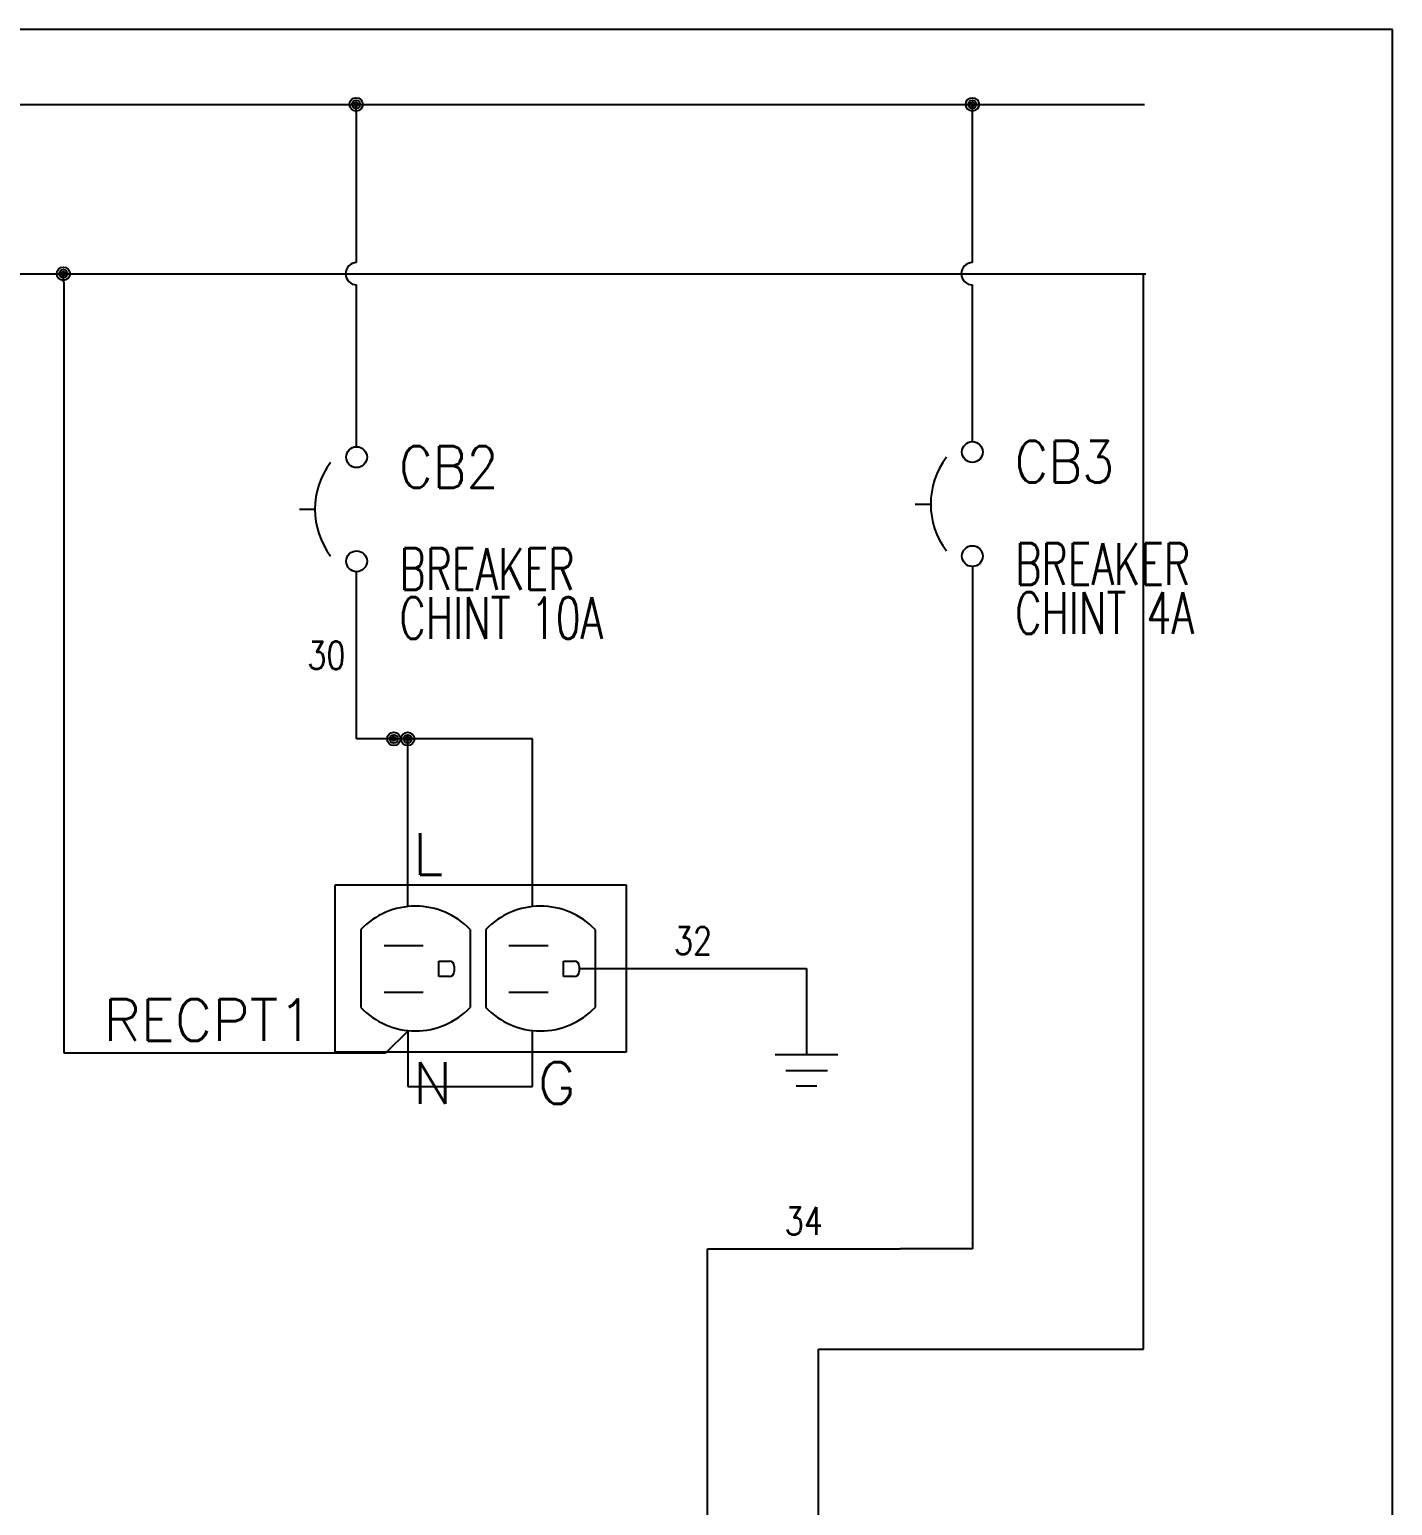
# Model space of a CAD drawing. Header units: inches. Extents: x 15 to 148, y 10 to 111.
# Drawn here: x 141.53 to 147.66, y 104.12 to 110.76 of the extents above; entities that cross this region are included whole.
import ezdxf
from ezdxf.enums import TextEntityAlignment as Align

# ---------------------------------------------------------------- set-up
doc = ezdxf.new("R2010")
doc.units = ezdxf.units.IN
doc.header["$MEASUREMENT"] = 0
doc.linetypes.add('HIDDEN2', pattern=[0.1875, 0.125, -0.0625])
for name, color, linetype in [('BLK_12AWG', 7, 'Continuous'), ('DESC', 1, 'Continuous'), ('SYMS', 7, 'Continuous'), ('TAGFIXED', 7, 'Continuous'), ('TAGS', 250, 'Continuous'), ('TERMS', 250, 'Continuous')]:
    doc.layers.add(name, color=color, linetype=linetype)
doc.layers.add('WIRENO', color=5, linetype='Continuous', true_color=0x0000ff)
doc.styles.add('WD', font='romans.shx')

# ---------------------------------------------------------------- blocks, each defined once
blk = doc.blocks.new('VCB1')
at = {"linetype": 'HIDDEN2'}
blk.add_line((-0.1712, 0), (-0.125, 0), dxfattribs=at)
for centre in [(0, 0.1562), (0, -0.1562)]:
    blk.add_circle(centre, 0.0312)
blk.add_arc((0.1094, 0), 0.2344, 143.1301, 216.8699)
at = {"style": 'WD'}
for tag, p, width in [('INST', (0.2188, 0.3883), 0.7), ('LOC', (0.2188, 0.2188), 0.7), ('TAG1', (0.1269, 0.0644), 0.9), ('XREF', (0.1287, -0.09), 0.7), ('DESC1', (0.1287, -0.242), 0.7), ('DESC2', (0.1287, -0.3893), 0.7)]:
    blk.add_attdef(tag, p, '', height=0.125, dxfattribs=dict(at, width=width))
at = {"linetype": 'Continuous', "style": 'WD'}
for tag, height, flags, p in [('TERM01', 0.125, 8, (-0.055, 0.2066)), ('MFG', 0.01, 9, (-0.1421, -0.0881)), ('CAT', 0.01, 9, (-0.1421, -0.0731))]:
    blk.add_attdef(tag, text='', height=height, dxfattribs=dict(at, flags=flags)).set_placement(p, align=Align.RIGHT)
at = {"style": 'WD', "width": 0.7}
blk.add_attdef('RATING1', text='', height=0.125, dxfattribs=at).set_placement((-0.1875, 0.0625), align=Align.RIGHT)
at = {"color": 7, "style": 'WD', "flags": 1}
for tag, p in [('X2TERM01', (0, 0.1875)), ('X8TERM02', (0, -0.1875))]:
    blk.add_attdef(tag, p, '', height=0.0125, dxfattribs=at)
at = {"color": 7, "style": 'WD'}
for tag, p in [('X4LINK', (-0.25, 0)), ('X1LINK', (0, 0))]:
    blk.add_attdef(tag, p, '', height=0.01, dxfattribs=at)
at = {"style": 'WD', "flags": 9}
for tag, p in [('FAMILY', (-0.1421, -0.0365)), ('CONTACT', (-0.1288, -0.1291))]:
    blk.add_attdef(tag, text='', height=0.01, dxfattribs=at).set_placement(p, align=Align.RIGHT)
at = {"linetype": 'Continuous', "style": 'WD', "flags": 9}
blk.add_attdef('ASSYCODE', text='', height=0.01, dxfattribs=at).set_placement((-0.1533, -0.1061), align=Align.CENTER)
at = {"linetype": 'Continuous', "style": 'WD', "flags": 8}
blk.add_attdef('TERM02', text='', height=0.125, dxfattribs=at).set_placement((-0.0407, -0.2134), align=Align.TOP_RIGHT)
blk = doc.blocks.new('VCN1RDUP')
for p, q in [((-0.2188, 0.25), (-0.2188, -0.25)), ((0.6562, 0.25), (-0.2188, 0.25)), ((0.6562, -0.25), (0.6562, 0.25)), ((-0.1404, 0.117), (-0.1404, -0.117)), ((0.1872, 0.117), (0.1872, -0.117)), ((0.2346, 0.117), (0.2346, -0.117)), ((0.5622, 0.117), (0.5622, -0.117)), ((-0.071, 0.0695), (0.0461, 0.0695)), ((0.304, 0.0695), (0.4211, 0.0695)), ((0.093, -0.0242), (0.093, 0.0226)), ((0.093, 0.0226), (0.1249, 0.0226)), ((0.1399, 0.0076), (0.1399, -0.0092)), ((0.468, -0.0242), (0.468, 0.0226)), ((0.468, 0.0226), (0.4999, 0.0226)), ((0.5149, 0.0076), (0.5149, -0.0092)), ((0.1249, -0.0242), (0.093, -0.0242)), ((0.4999, -0.0242), (0.468, -0.0242)), ((-0.071, -0.0711), (0.0461, -0.0711)), ((0.304, -0.0711), (0.4211, -0.0711)), ((-0.2188, -0.25), (0.6562, -0.25))]:
    blk.add_line(p, q)
for centre, radius, start, end in [((0.0234, -0.039), 0.2262, 43.6028, 136.3972), ((0.3984, -0.039), 0.2262, 43.6028, 136.3972), ((0.1249, 0.0076), 0.015, 0, 90), ((0.4999, 0.0076), 0.015, 0, 90), ((0.1249, -0.0092), 0.015, 270, 0), ((0.4999, -0.0092), 0.015, 270, 0), ((0.0234, 0.039), 0.2262, 223.6028, 316.3972), ((0.3984, 0.039), 0.2262, 223.6028, 316.3972)]:
    blk.add_arc(centre, radius, start, end)
at = {"style": 'WD'}
for tag, width, p in [('INST', 0.7, (-0.2812, 0.5775)), ('LOC', 0.7, (-0.2812, 0.4079)), ('DESC1', 0.7, (-0.2812, 0.2516)), ('DESC2', 0.7, (-0.2812, 0.0954)), ('RATING1', 0.9, (-0.2812, -0.0609))]:
    blk.add_attdef(tag, text='', height=0.125, dxfattribs=dict(at, width=width)).set_placement(p, align=Align.RIGHT)
at = {"linetype": 'Continuous', "style": 'WD', "flags": 8}
for tag, p in [('TERM02', (0.0157, 0.2812)), ('TERM05', (0.3907, 0.2812)), ('TERM06', (0.5866, 0.0802))]:
    blk.add_attdef(tag, p, '', height=0.125, dxfattribs=at)
at = {"style": 'WD', "flags": 9}
blk.add_attdef('FAMILY', (-0.1523, 0.2047), '', height=0.01, rotation=90, dxfattribs=at)
at = {"linetype": 'Continuous', "style": 'WD', "flags": 9}
for tag, p in [('CAT', (-0.1082, 0.2297)), ('MFG', (-0.0887, 0.2278)), ('ASSYCODE', (-0.0714, 0.23))]:
    blk.add_attdef(tag, text='', height=0.01, rotation=90, dxfattribs=at).set_placement(p, align=Align.CENTER)
at = {"style": 'WD', "flags": 1}
for tag, p in [('X2TERM02', (0, 0.1875)), ('X2TERM05', (0.375, 0.1875)), ('X1TERM03', (0.1404, 0.0003)), ('X1TERM06', (0.5154, 0.0003)), ('X8TERM01', (0, -0.1875)), ('X8TERM04', (0.375, -0.1875))]:
    blk.add_attdef(tag, p, '', height=0.0125, dxfattribs=at)
at = {"style": 'WD'}
blk.add_attdef('TAG1', text='', height=0.125, dxfattribs=at).set_placement((-0.2812, -0.2171), align=Align.RIGHT)
at = {"linetype": 'Continuous', "style": 'WD', "flags": 8}
for tag, p in [('TERM01', (0.0157, -0.2812)), ('TERM04', (0.3907, -0.2812))]:
    blk.add_attdef(tag, text='', height=0.125, dxfattribs=at).set_placement(p, align=Align.TOP_LEFT)
blk = doc.blocks.new('WDDOT')
for radius in [0.03, 0.0187, 0.00929]:
    blk.add_circle((0, 0), radius)
blk = doc.blocks.new('VGND2')
for p, q in [((0.09375, 0), (-0.09375, 0)), ((-0.0625, -0.046875), (0.0625, -0.046875)), ((-0.03125, -0.09375), (0.03125, -0.09375))]:
    blk.add_line(p, q)
at = {"style": 'WD', "flags": 1}
blk.add_attdef('X2TERM01', (0, 0), '', height=0.01, dxfattribs=at)
blk = doc.blocks.new('WD_WNV')
at = {"style": 'WD', "flags": 1}
for tag, p in [('W01USER', (-0.0625, 0.0938)), ('W02USER', (-0.0625, 0.0859)), ('W03USER', (-0.0625, 0.0781)), ('W04USER', (-0.0625, 0.0703)), ('W05USER', (-0.0625, 0.0625)), ('W06USER', (-0.0625, 0.0547)), ('W07USER', (-0.0625, 0.0469)), ('W08USER', (-0.0625, 0.0391)), ('W09USER', (-0.0625, 0.0312)), ('W10USER', (-0.0625, 0.0234))]:
    blk.add_attdef(tag, text='', height=0.005, dxfattribs=at).set_placement(p, align=Align.CENTER)
at = {"linetype": 'Continuous', "style": 'WD', "width": 0.8}
blk.add_attdef('WIRENO', text='', height=0.125, dxfattribs=at).set_placement((-0.05, 0), align=Align.MIDDLE_RIGHT)
blk = doc.blocks.new('WD_WNH')
at = {"linetype": 'Continuous', "style": 'WD', "width": 0.8}
blk.add_attdef('WIRENO', text='', height=0.125, dxfattribs=at).set_placement((0, 0.0625), align=Align.CENTER)
at = {"style": 'WD', "flags": 1}
for tag, p in [('W01USER', (0, 0.0781)), ('W02USER', (0, 0.0703)), ('W03USER', (0, 0.0625)), ('W04USER', (0, 0.0547)), ('W05USER', (0, 0.0469)), ('W06USER', (0, 0.0391)), ('W07USER', (0, 0.0312)), ('W08USER', (0, 0.0234)), ('W09USER', (0, 0.0156)), ('W10USER', (0, 0.0078))]:
    blk.add_attdef(tag, text='', height=0.005, dxfattribs=at).set_placement(p, align=Align.CENTER)

msp = doc.modelspace()

# ---------------------------------------------------------------- linework, layer by layer
at = {"color": 7, "linetype": 'Continuous'}
for p, q in [((147.6602, 110.7588), (126.9102, 110.7588)), ((147.6602, 94.5738), (147.6602, 110.7588))]:
    msp.add_line(p, q, dxfattribs=at)
at = {"layer": 'BLK_12AWG'}
for p, q in [((132.5131, 110.4219), (146.5435, 110.4219)), ((142.9952, 110.3857), (142.9952, 110.4219)), ((145.7692, 109.7095), (145.7692, 110.4219)), ((142.9976, 109.7095), (142.9976, 110.3857)), ((132.5465, 109.6595), (146.5506, 109.6595)), ((141.6777, 109.623), (141.6777, 109.6595)), ((141.6808, 106.1513), (141.6808, 109.623)), ((142.9976, 108.8811), (142.9976, 109.6095)), ((145.7692, 108.9041), (145.7692, 109.6095)), ((146.5402, 104.8197), (146.5402, 109.6595)), ((142.9976, 107.5662), (142.9976, 108.3186)), ((145.7692, 108.3416), (145.7692, 105.2717)), ((143.2275, 107.5662), (142.9976, 107.5662)), ((143.79, 107.5662), (143.1648, 107.5662)), ((143.2275, 106.8138), (143.2275, 107.5662)), ((143.79, 106.8138), (143.79, 107.5662)), ((144.0006, 106.533), (145.0227, 106.533)), ((145.0227, 106.533), (145.0227, 106.1446)), ((143.2275, 106.2513), (143.1275, 106.1513)), ((143.2275, 106.2513), (143.2275, 106.0013)), ((143.79, 106.0013), (143.79, 106.2513)), ((143.1275, 106.1513), (141.6808, 106.1513)), ((143.2275, 106.0013), (143.79, 106.0013)), ((144.577, 103.7419), (144.577, 105.2717)), ((144.577, 105.2717), (145.444, 105.2717)), ((145.7692, 105.2717), (145.444, 105.2717)), ((145.077, 103.7419), (145.077, 104.8197)), ((145.077, 104.8197), (146.5402, 104.8197))]:
    msp.add_line(p, q, dxfattribs=at)
for centre in [(142.9976, 109.6595), (145.7692, 109.6595)]:
    msp.add_arc(centre, 0.05, 90, 270, dxfattribs=at)

# ---------------------------------------------------------------- block references
at = {"layer": 'SYMS'}
for p in [(142.9952, 110.4219), (145.7692, 110.4219), (141.6777, 109.6595), (143.1648, 107.5662), (143.2275, 107.5662)]:
    msp.add_blockref('WDDOT', p, dxfattribs=at)
ref = msp.add_blockref('VCB1', (142.9976, 108.5998), dxfattribs=dict(at, xscale=1.5, yscale=1.5, zscale=1.5))
ref.add_attrib('DESC2', 'CHINT 10A', (143.1906, 108.0158), dxfattribs={"layer": 'DESC', "height": 0.1875, "style": 'WD', "width": 0.7})
ref.add_attrib('DESC1', 'BREAKER', (143.1906, 108.2368), dxfattribs={"layer": 'DESC', "height": 0.1875, "style": 'WD', "width": 0.7})
ref.add_attrib('TAG1', 'CB2', (143.188, 108.6964), dxfattribs={"layer": 'TAGS', "height": 0.1875, "style": 'WD', "width": 0.9})
ref = msp.add_blockref('VCB1', (145.7692, 108.6229), dxfattribs=dict(at, xscale=1.5, yscale=1.5, zscale=1.5))
ref.add_attrib('DESC2', 'CHINT 4A', (145.9622, 108.0389), dxfattribs={"layer": 'DESC', "height": 0.1875, "style": 'WD', "width": 0.7})
ref.add_attrib('DESC1', 'BREAKER', (145.9622, 108.2599), dxfattribs={"layer": 'DESC', "height": 0.1875, "style": 'WD', "width": 0.7})
ref.add_attrib('TAG1F', 'CB3', (145.9596, 108.7194), dxfattribs={"layer": 'TAGFIXED', "height": 0.1875, "style": 'WD', "width": 0.9})
ref = msp.add_blockref('VCN1RDUP', (143.2275, 106.5325), dxfattribs=dict(at, xscale=1.5, yscale=1.5, zscale=1.5))
ref.add_attrib('TERM04', 'G', dxfattribs={"layer": 'TERMS', "linetype": 'Continuous', "height": 0.1875, "style": 'WD', "flags": 8}).set_placement((143.8136, 106.1107), align=Align.TOP_LEFT)
ref.add_attrib('TERM01', 'N', dxfattribs={"layer": 'TERMS', "linetype": 'Continuous', "height": 0.1875, "style": 'WD', "flags": 8}).set_placement((143.2511, 106.1107), align=Align.TOP_LEFT)
ref.add_attrib('TERM02', 'L', (143.2511, 106.9544), dxfattribs={"layer": 'TERMS', "linetype": 'Continuous', "height": 0.1875, "style": 'WD', "flags": 8})
ref.add_attrib('TAG1', 'RECPT1', dxfattribs={"layer": 'TAGS', "height": 0.1875, "style": 'WD'}).set_placement((142.8056, 106.2068), align=Align.RIGHT)
at = {"layer": 'SYMS', "xscale": 1.5, "yscale": 1.5, "zscale": 1.5}
msp.add_blockref('VGND2', (145.0227, 106.1446), dxfattribs=at)
at = {"layer": 'WIRENO'}
ref = msp.add_blockref('WD_WNV', (142.9976, 107.9424), dxfattribs=at)
ref.add_attrib('WIRENO', '30', dxfattribs={"linetype": 'Continuous', "height": 0.125, "style": 'WD', "width": 0.8}).set_placement((142.9476, 107.9424), align=Align.MIDDLE_RIGHT)
ref = msp.add_blockref('WD_WNH', (144.5116, 106.533), dxfattribs=at)
ref.add_attrib('WIRENO', '32', dxfattribs={"linetype": 'Continuous', "height": 0.125, "style": 'WD', "width": 0.8}).set_placement((144.5116, 106.5955), align=Align.CENTER)
ref = msp.add_blockref('WD_WNH', (145.0105, 105.2717), dxfattribs=at)
ref.add_attrib('WIRENO', '34', dxfattribs={"linetype": 'Continuous', "height": 0.125, "style": 'WD', "width": 0.8}).set_placement((145.0105, 105.3342), align=Align.CENTER)

doc.saveas('drawing.dxf')
